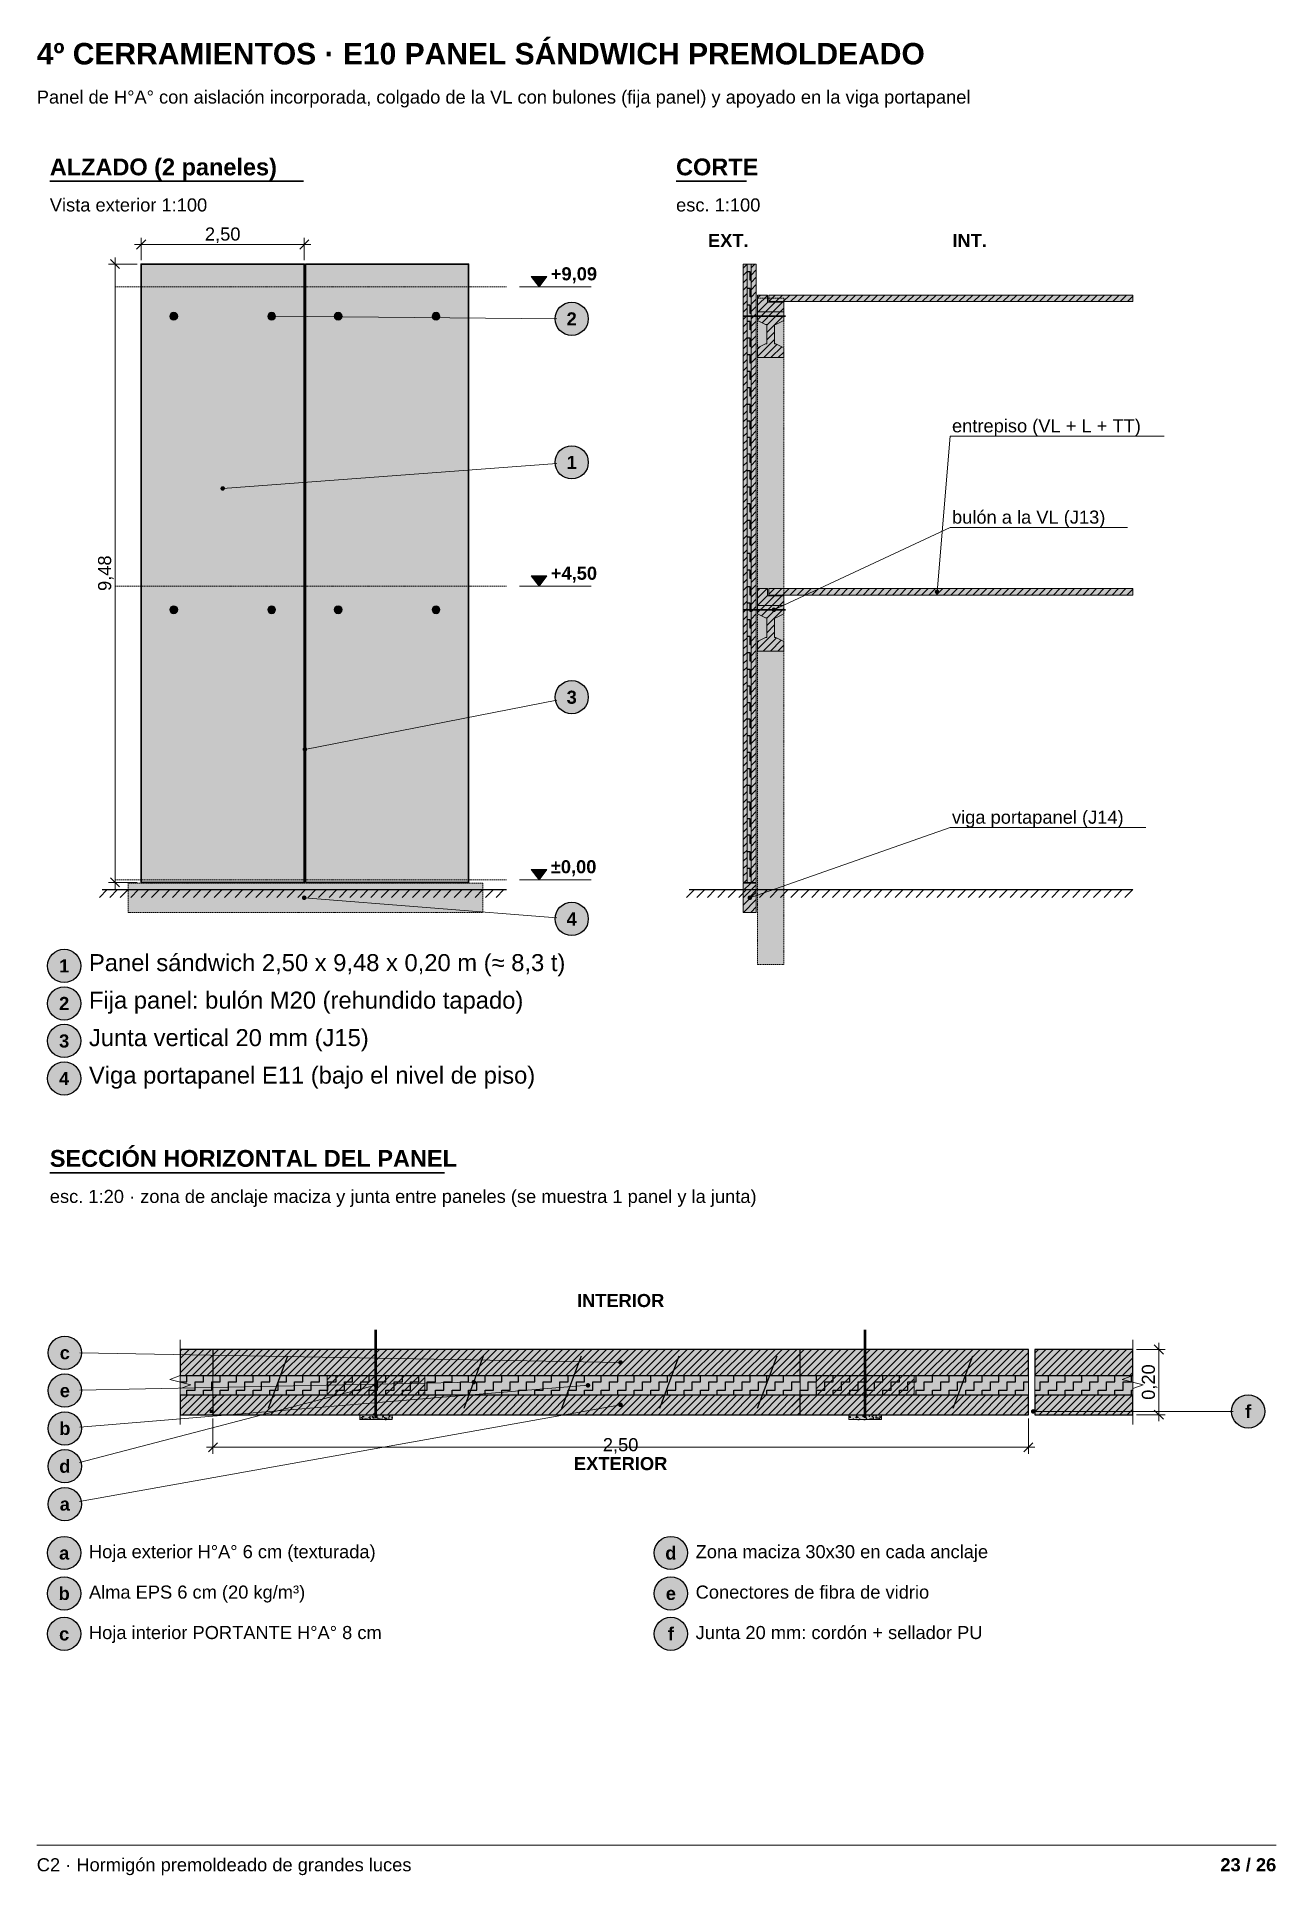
# Model space of a CAD drawing. Header units: millimetres. Extents: x 10 to 200, y 4 to 286.
import ezdxf
from ezdxf.enums import TextEntityAlignment as Align

# ---------------------------------------------------------------- set-up
doc = ezdxf.new("R2010")
doc.units = ezdxf.units.MM
doc.linetypes.add('DASHED', pattern=[1.524, 1.27, -0.254])
for name, color, linetype in [('CONTORNOS', 7, 'Continuous'), ('CONTORNOS-RAYADO', 8, 'Continuous'), ('CONTORNOS-RELLENO', 9, 'Continuous'), ('COTAS', 7, 'Continuous'), ('COTAS-RELLENO', 9, 'Continuous'), ('LINEAS', 7, 'Continuous'), ('LINEAS-RELLENO', 9, 'Continuous'), ('MARCO', 7, 'Continuous'), ('REFERENCIAS', 7, 'Continuous'), ('REFERENCIAS-RELLENO', 9, 'Continuous'), ('TEXTOS', 7, 'Continuous')]:
    doc.layers.add(name, color=color, linetype=linetype)
doc.styles.add('ARIAL', font='arial.ttf')
doc.styles.add('ARIAL-NEGRITA', font='arialbd.ttf')

msp = doc.modelspace()

# ---------------------------------------------------------------- hatches: boundary and pattern name
at = {"layer": 'CONTORNOS-RAYADO'}
h = msp.add_hatch(dxfattribs=at)
h.set_pattern_fill('ANSI31', color=8, scale=0.25)
h.paths.add_polyline_path([(118.3, 156.6), (118.9, 156.6), (118.9, 251.4), (118.3, 251.4)])
h = msp.add_hatch(dxfattribs=at)
h.set_pattern_fill('ZIGZAG', color=8, scale=0.2, angle=90)
h.paths.add_polyline_path([(118.9, 156.6), (119.5, 156.6), (119.5, 251.4), (118.9, 251.4)])
h = msp.add_hatch(dxfattribs=at)
h.set_pattern_fill('ANSI31', color=8, scale=0.25)
h.paths.add_polyline_path([(119.5, 156.6), (120.3, 156.6), (120.3, 251.4), (119.5, 251.4)])
h = msp.add_hatch(dxfattribs=at)
h.set_pattern_fill('ANSI31', color=8, scale=0.25)
h.paths.add_polyline_path([(120.5, 244.05), (124.5, 244.05), (124.5, 245.55), (122, 245.55), (122, 246.65), (120.5, 246.65)])
h = msp.add_hatch(dxfattribs=at)
h.set_pattern_fill('ANSI31', color=8, scale=0.25)
h.paths.add_polyline_path([(122.2, 245.65), (178, 245.65), (178, 246.65), (122.2, 246.65)])
h = msp.add_hatch(dxfattribs=at)
h.set_pattern_fill('ANSI31', color=8, scale=0.25)
h.paths.add_polyline_path([(120.5, 237.05), (124.5, 237.05), (124.5, 238.55), (123.3, 239.15), (123.1, 239.15), (123.1, 242.15), (123.3, 242.15), (124.5, 242.75), (124.5, 244.05), (120.5, 244.05), (120.5, 242.75), (121.7, 242.15), (121.9, 242.15), (121.9, 239.15), (121.7, 239.15), (120.5, 238.55)])
h = msp.add_hatch(dxfattribs=at)
h.set_pattern_fill('ANSI31', color=8, scale=0.25)
h.paths.add_polyline_path([(120.5, 199.05), (124.5, 199.05), (124.5, 200.55), (122, 200.55), (122, 201.65), (120.5, 201.65)])
h = msp.add_hatch(dxfattribs=at)
h.set_pattern_fill('ANSI31', color=8, scale=0.25)
h.paths.add_polyline_path([(122.2, 200.65), (178, 200.65), (178, 201.65), (122.2, 201.65)])
h = msp.add_hatch(dxfattribs=at)
h.set_pattern_fill('ANSI31', color=8, scale=0.25)
h.paths.add_polyline_path([(120.5, 192.05), (124.5, 192.05), (124.5, 193.55), (123.3, 194.15), (123.1, 194.15), (123.1, 197.15), (123.3, 197.15), (124.5, 197.75), (124.5, 199.05), (120.5, 199.05), (120.5, 197.75), (121.7, 197.15), (121.9, 197.15), (121.9, 194.15), (121.7, 194.15), (120.5, 193.55)])
h = msp.add_hatch(dxfattribs=at)
h.set_pattern_fill('ANSI31', color=8, scale=0.25)
h.paths.add_polyline_path([(118.3, 152), (120.3, 152), (120.3, 156.5), (118.3, 156.5)])
h = msp.add_hatch(dxfattribs=at)
h.set_pattern_fill('ANSI31', color=8, scale=0.25)
h.paths.add_polyline_path([(32, 81), (127, 81), (127, 85), (32, 85)])
h = msp.add_hatch(dxfattribs=at)
h.set_pattern_fill('ANSI31', color=8, scale=0.25)
h.paths.add_polyline_path([(37, 81), (162, 81), (162, 85), (37, 85)])
h = msp.add_hatch(dxfattribs=at)
h.set_pattern_fill('ANSI31', color=8, scale=0.25)
h.paths.add_polyline_path([(163, 81), (178, 81), (178, 85), (163, 85)])
h = msp.add_hatch(dxfattribs=at)
h.set_pattern_fill('ZIGZAG', color=8, scale=0.2)
h.paths.add_polyline_path([(32, 78), (127, 78), (127, 81), (32, 81)])
h = msp.add_hatch(dxfattribs=at)
h.set_pattern_fill('ZIGZAG', color=8, scale=0.2)
h.paths.add_polyline_path([(37, 78), (162, 78), (162, 81), (37, 81)])
h = msp.add_hatch(dxfattribs=at)
h.set_pattern_fill('ANSI31', color=8, scale=0.25)
h.paths.add_polyline_path([(54.5, 78), (69.5, 78), (69.5, 81), (54.5, 81)])
h = msp.add_hatch(dxfattribs=at)
h.set_pattern_fill('ANSI31', color=8, scale=0.25)
h.paths.add_polyline_path([(129.5, 78), (144.5, 78), (144.5, 81), (129.5, 81)])
h = msp.add_hatch(dxfattribs=at)
h.set_pattern_fill('ZIGZAG', color=8, scale=0.2)
h.paths.add_polyline_path([(163, 78), (178, 78), (178, 81), (163, 81)])
h = msp.add_hatch(dxfattribs=at)
h.set_pattern_fill('ANSI31', color=8, scale=0.25)
h.paths.add_polyline_path([(32, 75), (127, 75), (127, 78), (32, 78)])
h = msp.add_hatch(dxfattribs=at)
h.set_pattern_fill('ANSI31', color=8, scale=0.25)
h.paths.add_polyline_path([(37, 75), (162, 75), (162, 78), (37, 78)])
h = msp.add_hatch(dxfattribs=at)
h.set_pattern_fill('ANSI31', color=8, scale=0.25)
h.paths.add_polyline_path([(163, 75), (178, 75), (178, 78), (163, 78)])
h = msp.add_hatch(dxfattribs=at)
h.set_pattern_fill('AR-SAND', color=8, scale=0.015)
h.paths.add_polyline_path([(59.5, 74.25), (64.5, 74.25), (64.5, 75), (59.5, 75)])
h = msp.add_hatch(dxfattribs=at)
h.set_pattern_fill('AR-SAND', color=8, scale=0.015)
h.paths.add_polyline_path([(134.5, 74.25), (139.5, 74.25), (139.5, 75), (134.5, 75)])
at = {"layer": 'CONTORNOS-RELLENO', "true_color": 0xd9d3c7}
h = msp.add_hatch(color=254, dxfattribs=at)
h.dxf.hatch_style = 1
h.paths.add_polyline_path([(26, 156.6), (51, 156.6), (51, 251.4), (26, 251.4)])
h = msp.add_hatch(color=254, dxfattribs=at)
h.dxf.hatch_style = 1
h.paths.add_polyline_path([(51.2, 156.6), (76.2, 156.6), (76.2, 251.4), (51.2, 251.4)])
at = {"layer": 'CONTORNOS-RELLENO', "true_color": 0xd3d6d9}
h = msp.add_hatch(color=254, dxfattribs=at)
h.dxf.hatch_style = 1
h.paths.add_polyline_path([(118.3, 156.6), (118.9, 156.6), (118.9, 251.4), (118.3, 251.4)])
at = {"layer": 'CONTORNOS-RELLENO', "true_color": 0xfff5bf}
h = msp.add_hatch(color=254, dxfattribs=at)
h.dxf.hatch_style = 1
h.paths.add_polyline_path([(118.9, 156.6), (119.5, 156.6), (119.5, 251.4), (118.9, 251.4)])
at = {"layer": 'CONTORNOS-RELLENO', "true_color": 0xd3d6d9}
h = msp.add_hatch(color=254, dxfattribs=at)
h.dxf.hatch_style = 1
h.paths.add_polyline_path([(119.5, 156.6), (120.3, 156.6), (120.3, 251.4), (119.5, 251.4)])
h = msp.add_hatch(color=254, dxfattribs=at)
h.dxf.hatch_style = 1
h.paths.add_polyline_path([(120.5, 244.05), (124.5, 244.05), (124.5, 245.55), (122, 245.55), (122, 246.65), (120.5, 246.65)])
at = {"layer": 'CONTORNOS-RELLENO', "true_color": 0xeceeef}
h = msp.add_hatch(color=7, dxfattribs=at)
h.dxf.hatch_style = 1
h.paths.add_polyline_path([(120.5, 144), (124.5, 144), (124.5, 246.15), (120.5, 246.15)])
at = {"layer": 'CONTORNOS-RELLENO', "true_color": 0xd3d6d9}
h = msp.add_hatch(color=254, dxfattribs=at)
h.dxf.hatch_style = 1
h.paths.add_polyline_path([(122.2, 245.65), (178, 245.65), (178, 246.65), (122.2, 246.65)])
h = msp.add_hatch(color=254, dxfattribs=at)
h.dxf.hatch_style = 1
h.paths.add_polyline_path([(120.5, 237.05), (124.5, 237.05), (124.5, 238.55), (123.3, 239.15), (123.1, 239.15), (123.1, 242.15), (123.3, 242.15), (124.5, 242.75), (124.5, 244.05), (120.5, 244.05), (120.5, 242.75), (121.7, 242.15), (121.9, 242.15), (121.9, 239.15), (121.7, 239.15), (120.5, 238.55)])
h = msp.add_hatch(color=254, dxfattribs=at)
h.dxf.hatch_style = 1
h.paths.add_polyline_path([(120.5, 199.05), (124.5, 199.05), (124.5, 200.55), (122, 200.55), (122, 201.65), (120.5, 201.65)])
h = msp.add_hatch(color=254, dxfattribs=at)
h.dxf.hatch_style = 1
h.paths.add_polyline_path([(122.2, 200.65), (178, 200.65), (178, 201.65), (122.2, 201.65)])
h = msp.add_hatch(color=254, dxfattribs=at)
h.dxf.hatch_style = 1
h.paths.add_polyline_path([(120.5, 192.05), (124.5, 192.05), (124.5, 193.55), (123.3, 194.15), (123.1, 194.15), (123.1, 197.15), (123.3, 197.15), (124.5, 197.75), (124.5, 199.05), (120.5, 199.05), (120.5, 197.75), (121.7, 197.15), (121.9, 197.15), (121.9, 194.15), (121.7, 194.15), (120.5, 193.55)])
at = {"layer": 'CONTORNOS-RELLENO', "true_color": 0xb9cdb0}
h = msp.add_hatch(color=9, dxfattribs=at)
h.dxf.hatch_style = 1
h.paths.add_polyline_path([(24, 152), (78.4, 152), (78.4, 156.5), (24, 156.5)])
at = {"layer": 'CONTORNOS-RELLENO', "true_color": 0xd3d6d9}
h = msp.add_hatch(color=254, dxfattribs=at)
h.dxf.hatch_style = 1
h.paths.add_polyline_path([(118.3, 152), (120.3, 152), (120.3, 156.5), (118.3, 156.5)])
h = msp.add_hatch(color=254, dxfattribs=at)
h.dxf.hatch_style = 1
h.paths.add_polyline_path([(32, 81), (127, 81), (127, 85), (32, 85)])
h = msp.add_hatch(color=254, dxfattribs=at)
h.dxf.hatch_style = 1
h.paths.add_polyline_path([(37, 81), (162, 81), (162, 85), (37, 85)])
h = msp.add_hatch(color=254, dxfattribs=at)
h.dxf.hatch_style = 1
h.paths.add_polyline_path([(163, 81), (178, 81), (178, 85), (163, 85)])
at = {"layer": 'CONTORNOS-RELLENO', "true_color": 0xfff5bf}
h = msp.add_hatch(color=254, dxfattribs=at)
h.dxf.hatch_style = 1
h.paths.add_polyline_path([(32, 78), (127, 78), (127, 81), (32, 81)])
h = msp.add_hatch(color=254, dxfattribs=at)
h.dxf.hatch_style = 1
h.paths.add_polyline_path([(37, 78), (162, 78), (162, 81), (37, 81)])
at = {"layer": 'CONTORNOS-RELLENO', "true_color": 0xd3d6d9}
h = msp.add_hatch(color=254, dxfattribs=at)
h.dxf.hatch_style = 1
h.paths.add_polyline_path([(54.5, 78), (69.5, 78), (69.5, 81), (54.5, 81)])
h = msp.add_hatch(color=254, dxfattribs=at)
h.dxf.hatch_style = 1
h.paths.add_polyline_path([(129.5, 78), (144.5, 78), (144.5, 81), (129.5, 81)])
at = {"layer": 'CONTORNOS-RELLENO', "true_color": 0xfff5bf}
h = msp.add_hatch(color=254, dxfattribs=at)
h.dxf.hatch_style = 1
h.paths.add_polyline_path([(163, 78), (178, 78), (178, 81), (163, 81)])
at = {"layer": 'CONTORNOS-RELLENO', "true_color": 0xd3d6d9}
h = msp.add_hatch(color=254, dxfattribs=at)
h.dxf.hatch_style = 1
h.paths.add_polyline_path([(32, 75), (127, 75), (127, 78), (32, 78)])
h = msp.add_hatch(color=254, dxfattribs=at)
h.dxf.hatch_style = 1
h.paths.add_polyline_path([(37, 75), (162, 75), (162, 78), (37, 78)])
h = msp.add_hatch(color=254, dxfattribs=at)
h.dxf.hatch_style = 1
h.paths.add_polyline_path([(163, 75), (178, 75), (178, 78), (163, 78)])
at = {"layer": 'CONTORNOS-RELLENO', "true_color": 0x111111}
h = msp.add_hatch(color=250, dxfattribs=at)
h.dxf.hatch_style = 1
h.paths.add_polyline_path([(36.5, 75.25), (37, 75.25), (37, 75.75), (36.5, 75.75)])
at = {"layer": 'CONTORNOS-RELLENO', "true_color": 0xe9e9e9}
h = msp.add_hatch(color=254, dxfattribs=at)
h.dxf.hatch_style = 1
h.paths.add_polyline_path([(59.5, 74.25), (64.5, 74.25), (64.5, 75), (59.5, 75)])
h = msp.add_hatch(color=254, dxfattribs=at)
h.dxf.hatch_style = 1
h.paths.add_polyline_path([(134.5, 74.25), (139.5, 74.25), (139.5, 75), (134.5, 75)])
at = {"layer": 'CONTORNOS-RELLENO', "true_color": 0x111111}
h = msp.add_hatch(color=250, dxfattribs=at)
h.dxf.hatch_style = 1
h.paths.add_polyline_path([(162.5, 75.25), (163, 75.25), (163, 75.75), (162.5, 75.75)])
at = {"layer": 'COTAS-RELLENO', "true_color": 0x000000}
h = msp.add_hatch(color=18, dxfattribs=at)
h.dxf.hatch_style = 1
h.paths.add_polyline_path([(85.8, 249.5), (88.2, 249.5), (87, 247.9)])
h = msp.add_hatch(color=18, dxfattribs=at)
h.dxf.hatch_style = 1
h.paths.add_polyline_path([(85.8, 203.6), (88.2, 203.6), (87, 202)])
h = msp.add_hatch(color=18, dxfattribs=at)
h.dxf.hatch_style = 1
h.paths.add_polyline_path([(85.8, 158.6), (88.2, 158.6), (87, 157)])
at = {"layer": 'LINEAS-RELLENO', "true_color": 0x777777}
h = msp.add_hatch(color=8, dxfattribs=at)
h.dxf.hatch_style = 1
edge = h.paths.add_edge_path()
edge.add_arc((31, 243.4), 0.6, 0, 360)
h = msp.add_hatch(color=8, dxfattribs=at)
h.dxf.hatch_style = 1
edge = h.paths.add_edge_path()
edge.add_arc((46, 243.4), 0.6, 0, 360)
h = msp.add_hatch(color=8, dxfattribs=at)
h.dxf.hatch_style = 1
edge = h.paths.add_edge_path()
edge.add_arc((56.2, 243.4), 0.6, 0, 360)
h = msp.add_hatch(color=8, dxfattribs=at)
h.dxf.hatch_style = 1
edge = h.paths.add_edge_path()
edge.add_arc((71.2, 243.4), 0.6, 0, 360)
h = msp.add_hatch(color=8, dxfattribs=at)
h.dxf.hatch_style = 1
edge = h.paths.add_edge_path()
edge.add_arc((31, 198.4), 0.6, 0, 360)
h = msp.add_hatch(color=8, dxfattribs=at)
h.dxf.hatch_style = 1
edge = h.paths.add_edge_path()
edge.add_arc((46, 198.4), 0.6, 0, 360)
h = msp.add_hatch(color=8, dxfattribs=at)
h.dxf.hatch_style = 1
edge = h.paths.add_edge_path()
edge.add_arc((56.2, 198.4), 0.6, 0, 360)
h = msp.add_hatch(color=8, dxfattribs=at)
h.dxf.hatch_style = 1
edge = h.paths.add_edge_path()
edge.add_arc((71.2, 198.4), 0.6, 0, 360)
at = {"layer": 'REFERENCIAS-RELLENO', "true_color": 0xffffff}
h = msp.add_hatch(color=7, dxfattribs=at)
h.dxf.hatch_style = 1
edge = h.paths.add_edge_path()
edge.add_arc((92, 243), 2.55, 0, 360)
at = {"layer": 'REFERENCIAS-RELLENO', "true_color": 0x000000}
h = msp.add_hatch(color=18, dxfattribs=at)
h.dxf.hatch_style = 1
edge = h.paths.add_edge_path()
edge.add_arc((46, 243.4), 0.35, 0, 360)
at = {"layer": 'REFERENCIAS-RELLENO', "true_color": 0xffffff}
h = msp.add_hatch(color=7, dxfattribs=at)
h.dxf.hatch_style = 1
edge = h.paths.add_edge_path()
edge.add_arc((92, 221), 2.55, 0, 360)
at = {"layer": 'REFERENCIAS-RELLENO', "true_color": 0x000000}
h = msp.add_hatch(color=18, dxfattribs=at)
h.dxf.hatch_style = 1
edge = h.paths.add_edge_path()
edge.add_arc((38.5, 217), 0.35, 0, 360)
h = msp.add_hatch(color=18, dxfattribs=at)
h.dxf.hatch_style = 1
edge = h.paths.add_edge_path()
edge.add_arc((148, 201.15), 0.35, 0, 360)
h = msp.add_hatch(color=18, dxfattribs=at)
h.dxf.hatch_style = 1
edge = h.paths.add_edge_path()
edge.add_arc((123, 198.4), 0.35, 0, 360)
at = {"layer": 'REFERENCIAS-RELLENO', "true_color": 0xffffff}
h = msp.add_hatch(color=7, dxfattribs=at)
h.dxf.hatch_style = 1
edge = h.paths.add_edge_path()
edge.add_arc((92, 185), 2.55, 0, 360)
at = {"layer": 'REFERENCIAS-RELLENO', "true_color": 0x000000}
h = msp.add_hatch(color=18, dxfattribs=at)
h.dxf.hatch_style = 1
edge = h.paths.add_edge_path()
edge.add_arc((51.1, 177), 0.35, 0, 360)
h = msp.add_hatch(color=18, dxfattribs=at)
h.dxf.hatch_style = 1
edge = h.paths.add_edge_path()
edge.add_arc((51, 154.25), 0.35, 0, 360)
at = {"layer": 'REFERENCIAS-RELLENO', "true_color": 0xffffff}
h = msp.add_hatch(color=7, dxfattribs=at)
h.dxf.hatch_style = 1
edge = h.paths.add_edge_path()
edge.add_arc((92, 151), 2.55, 0, 360)
at = {"layer": 'REFERENCIAS-RELLENO', "true_color": 0x000000}
h = msp.add_hatch(color=18, dxfattribs=at)
h.dxf.hatch_style = 1
edge = h.paths.add_edge_path()
edge.add_arc((119.3, 154.25), 0.35, 0, 360)
at = {"layer": 'REFERENCIAS-RELLENO', "true_color": 0xffffff}
h = msp.add_hatch(color=7, dxfattribs=at)
h.dxf.hatch_style = 1
edge = h.paths.add_edge_path()
edge.add_arc((14.2, 143.8), 2.55, 0, 360)
h = msp.add_hatch(color=7, dxfattribs=at)
h.dxf.hatch_style = 1
edge = h.paths.add_edge_path()
edge.add_arc((14.2, 138.05), 2.55, 0, 360)
h = msp.add_hatch(color=7, dxfattribs=at)
h.dxf.hatch_style = 1
edge = h.paths.add_edge_path()
edge.add_arc((14.2, 132.3), 2.55, 0, 360)
h = msp.add_hatch(color=7, dxfattribs=at)
h.dxf.hatch_style = 1
edge = h.paths.add_edge_path()
edge.add_arc((14.2, 126.55), 2.55, 0, 360)
h = msp.add_hatch(color=7, dxfattribs=at)
h.dxf.hatch_style = 1
edge = h.paths.add_edge_path()
edge.add_arc((14.3, 84.5), 2.55, 0, 360)
at = {"layer": 'REFERENCIAS-RELLENO', "true_color": 0x000000}
h = msp.add_hatch(color=18, dxfattribs=at)
h.dxf.hatch_style = 1
edge = h.paths.add_edge_path()
edge.add_arc((99.5, 83), 0.35, 0, 360)
at = {"layer": 'REFERENCIAS-RELLENO', "true_color": 0xffffff}
h = msp.add_hatch(color=7, dxfattribs=at)
h.dxf.hatch_style = 1
edge = h.paths.add_edge_path()
edge.add_arc((14.3, 78.7), 2.55, 0, 360)
at = {"layer": 'REFERENCIAS-RELLENO', "true_color": 0x000000}
h = msp.add_hatch(color=18, dxfattribs=at)
h.dxf.hatch_style = 1
edge = h.paths.add_edge_path()
edge.add_arc((62, 79.5), 0.35, 0, 360)
h = msp.add_hatch(color=18, dxfattribs=at)
h.dxf.hatch_style = 1
edge = h.paths.add_edge_path()
edge.add_arc((77, 80), 0.35, 0, 360)
h = msp.add_hatch(color=18, dxfattribs=at)
h.dxf.hatch_style = 1
edge = h.paths.add_edge_path()
edge.add_arc((94.5, 79.5), 0.35, 0, 360)
h = msp.add_hatch(color=18, dxfattribs=at)
h.dxf.hatch_style = 1
edge = h.paths.add_edge_path()
edge.add_arc((99.5, 76.5), 0.35, 0, 360)
at = {"layer": 'REFERENCIAS-RELLENO', "true_color": 0xffffff}
h = msp.add_hatch(color=7, dxfattribs=at)
h.dxf.hatch_style = 1
edge = h.paths.add_edge_path()
edge.add_arc((195.7, 75.5), 2.55, 0, 360)
h = msp.add_hatch(color=7, dxfattribs=at)
h.dxf.hatch_style = 1
edge = h.paths.add_edge_path()
edge.add_arc((14.3, 72.9), 2.55, 0, 360)
at = {"layer": 'REFERENCIAS-RELLENO', "true_color": 0x000000}
h = msp.add_hatch(color=18, dxfattribs=at)
h.dxf.hatch_style = 1
edge = h.paths.add_edge_path()
edge.add_arc((162.75, 75.5), 0.35, 0, 360)
at = {"layer": 'REFERENCIAS-RELLENO', "true_color": 0xffffff}
h = msp.add_hatch(color=7, dxfattribs=at)
h.dxf.hatch_style = 1
edge = h.paths.add_edge_path()
edge.add_arc((14.3, 67.1), 2.55, 0, 360)
h = msp.add_hatch(color=7, dxfattribs=at)
h.dxf.hatch_style = 1
edge = h.paths.add_edge_path()
edge.add_arc((14.3, 61.3), 2.55, 0, 360)
h = msp.add_hatch(color=7, dxfattribs=at)
h.dxf.hatch_style = 1
edge = h.paths.add_edge_path()
edge.add_arc((14.2, 53.8), 2.55, 0, 360)
h = msp.add_hatch(color=7, dxfattribs=at)
h.dxf.hatch_style = 1
edge = h.paths.add_edge_path()
edge.add_arc((107.2, 53.8), 2.55, 0, 360)
h = msp.add_hatch(color=7, dxfattribs=at)
h.dxf.hatch_style = 1
edge = h.paths.add_edge_path()
edge.add_arc((14.2, 47.6), 2.55, 0, 360)
h = msp.add_hatch(color=7, dxfattribs=at)
h.dxf.hatch_style = 1
edge = h.paths.add_edge_path()
edge.add_arc((107.2, 47.6), 2.55, 0, 360)
h = msp.add_hatch(color=7, dxfattribs=at)
h.dxf.hatch_style = 1
edge = h.paths.add_edge_path()
edge.add_arc((14.2, 41.4), 2.55, 0, 360)
h = msp.add_hatch(color=7, dxfattribs=at)
h.dxf.hatch_style = 1
edge = h.paths.add_edge_path()
edge.add_arc((107.2, 41.4), 2.55, 0, 360)

# ---------------------------------------------------------------- linework, layer by layer
at = {"layer": 'CONTORNOS', "lineweight": 35}
for points in [[(26, 156.6), (51, 156.6), (51, 251.4), (26, 251.4)], [(51.2, 156.6), (76.2, 156.6), (76.2, 251.4), (51.2, 251.4)]]:
    msp.add_lwpolyline(points, close=True, dxfattribs=at)
at = {"layer": 'CONTORNOS', "lineweight": 13}
for points in [[(118.3, 156.6), (118.9, 156.6), (118.9, 251.4), (118.3, 251.4)], [(122.2, 245.65), (178, 245.65), (178, 246.65), (122.2, 246.65)], [(122.2, 200.65), (178, 200.65), (178, 201.65), (122.2, 201.65)], [(118.3, 152), (120.3, 152), (120.3, 156.5), (118.3, 156.5)], [(54.5, 78), (69.5, 78), (69.5, 81), (54.5, 81)], [(129.5, 78), (144.5, 78), (144.5, 81), (129.5, 81)]]:
    msp.add_lwpolyline(points, close=True, dxfattribs=at)
at = {"layer": 'CONTORNOS', "lineweight": 9}
for points in [[(118.9, 156.6), (119.5, 156.6), (119.5, 251.4), (118.9, 251.4)], [(32, 78), (127, 78), (127, 81), (32, 81)], [(37, 78), (162, 78), (162, 81), (37, 81)], [(163, 78), (178, 78), (178, 81), (163, 81)], [(59.5, 74.25), (64.5, 74.25), (64.5, 75), (59.5, 75)], [(134.5, 74.25), (139.5, 74.25), (139.5, 75), (134.5, 75)]]:
    msp.add_lwpolyline(points, close=True, dxfattribs=at)
at = {"layer": 'CONTORNOS', "lineweight": 18}
for points in [[(119.5, 156.6), (120.3, 156.6), (120.3, 251.4), (119.5, 251.4)], [(120.5, 244.05), (124.5, 244.05), (124.5, 245.55), (122, 245.55), (122, 246.65), (120.5, 246.65)], [(120.5, 237.05), (124.5, 237.05), (124.5, 238.55), (123.3, 239.15), (123.1, 239.15), (123.1, 242.15), (123.3, 242.15), (124.5, 242.75), (124.5, 244.05), (120.5, 244.05), (120.5, 242.75), (121.7, 242.15), (121.9, 242.15), (121.9, 239.15), (121.7, 239.15), (120.5, 238.55)], [(120.5, 199.05), (124.5, 199.05), (124.5, 200.55), (122, 200.55), (122, 201.65), (120.5, 201.65)], [(120.5, 192.05), (124.5, 192.05), (124.5, 193.55), (123.3, 194.15), (123.1, 194.15), (123.1, 197.15), (123.3, 197.15), (124.5, 197.75), (124.5, 199.05), (120.5, 199.05), (120.5, 197.75), (121.7, 197.15), (121.9, 197.15), (121.9, 194.15), (121.7, 194.15), (120.5, 193.55)]]:
    msp.add_lwpolyline(points, close=True, dxfattribs=at)
at = {"layer": 'CONTORNOS', "linetype": 'DASHED', "lineweight": 13, "ltscale": 0.15}
for points in [[(120.5, 144), (124.5, 144), (124.5, 246.15), (120.5, 246.15)], [(24, 152), (78.4, 152), (78.4, 156.5), (24, 156.5)]]:
    msp.add_lwpolyline(points, close=True, dxfattribs=at)
at = {"layer": 'CONTORNOS', "lineweight": 25}
for points in [[(32, 81), (127, 81), (127, 85), (32, 85)], [(37, 81), (162, 81), (162, 85), (37, 85)], [(163, 81), (178, 81), (178, 85), (163, 85)], [(32, 75), (127, 75), (127, 78), (32, 78)], [(37, 75), (162, 75), (162, 78), (37, 78)], [(163, 75), (178, 75), (178, 78), (163, 78)]]:
    msp.add_lwpolyline(points, close=True, dxfattribs=at)
at = {"layer": 'COTAS', "lineweight": 13}
for points in [[(25, 254.4), (52, 254.4)], [(22, 155.6), (22, 252.4)], [(84, 247.9), (95, 247.9)], [(84, 202), (95, 202)], [(84, 157), (95, 157)], [(182, 74), (182, 86)], [(36, 70), (163, 70)]]:
    msp.add_lwpolyline(points, dxfattribs=at)
at = {"layer": 'COTAS', "lineweight": 35}
for points in [[(25.3, 253.7), (26.7, 255.1)], [(50.3, 253.7), (51.7, 255.1)], [(22.7, 250.7), (21.3, 252.1)], [(22.7, 155.9), (21.3, 157.3)], [(182.7, 84.3), (181.3, 85.7)], [(182.7, 74.3), (181.3, 75.7)], [(36.3, 69.3), (37.7, 70.7)], [(161.3, 69.3), (162.7, 70.7)]]:
    msp.add_lwpolyline(points, dxfattribs=at)
at = {"layer": 'COTAS', "lineweight": 9}
for points in [[(26, 252), (26, 255.4)], [(51, 252), (51, 255.4)], [(25.4, 251.4), (21, 251.4)], [(25.4, 156.6), (21, 156.6)], [(178.6, 85), (183, 85)], [(37, 74.4), (37, 69)], [(162, 74.4), (162, 69)], [(178.6, 75), (183, 75)]]:
    msp.add_lwpolyline(points, dxfattribs=at)
for points in [[(85.8, 249.5), (88.2, 249.5), (87, 247.9)], [(85.8, 203.6), (88.2, 203.6), (87, 202)], [(85.8, 158.6), (88.2, 158.6), (87, 157)]]:
    msp.add_lwpolyline(points, close=True, dxfattribs=at)
at = {"layer": 'LINEAS', "lineweight": 35}
for points in [[(12, 264.1), (50.88, 264.1)], [(108, 264.1), (118.8, 264.1)], [(118.3, 243.4), (124.8, 243.4)], [(118.3, 198.4), (124.8, 198.4)], [(12, 112.1), (72.48, 112.1)]]:
    msp.add_lwpolyline(points, dxfattribs=at)
at = {"layer": 'LINEAS', "color": 251, "linetype": 'DASHED', "lineweight": 13, "ltscale": 0.15, "true_color": 0x666666}
for points in [[(22, 247.9), (82, 247.9)], [(22, 202), (82, 202)], [(22, 157), (82, 157)]]:
    msp.add_lwpolyline(points, dxfattribs=at)
at = {"layer": 'LINEAS', "lineweight": 9}
for points in [[(20.8, 155.5), (19.6, 154.3)], [(22.4, 155.5), (21.2, 154.3)], [(24, 155.5), (22.8, 154.3)], [(25.6, 155.5), (24.4, 154.3)], [(27.2, 155.5), (26, 154.3)], [(28.8, 155.5), (27.6, 154.3)], [(30.4, 155.5), (29.2, 154.3)], [(32, 155.5), (30.8, 154.3)], [(33.6, 155.5), (32.4, 154.3)], [(35.2, 155.5), (34, 154.3)], [(36.8, 155.5), (35.6, 154.3)], [(38.4, 155.5), (37.2, 154.3)], [(40, 155.5), (38.8, 154.3)], [(41.6, 155.5), (40.4, 154.3)], [(43.2, 155.5), (42, 154.3)], [(44.8, 155.5), (43.6, 154.3)], [(46.4, 155.5), (45.2, 154.3)], [(48, 155.5), (46.8, 154.3)], [(49.6, 155.5), (48.4, 154.3)], [(51.2, 155.5), (50, 154.3)], [(52.8, 155.5), (51.6, 154.3)], [(54.4, 155.5), (53.2, 154.3)], [(56, 155.5), (54.8, 154.3)], [(57.6, 155.5), (56.4, 154.3)], [(59.2, 155.5), (58, 154.3)], [(60.8, 155.5), (59.6, 154.3)], [(62.4, 155.5), (61.2, 154.3)], [(64, 155.5), (62.8, 154.3)], [(65.6, 155.5), (64.4, 154.3)], [(67.2, 155.5), (66, 154.3)], [(68.8, 155.5), (67.6, 154.3)], [(70.4, 155.5), (69.2, 154.3)], [(72, 155.5), (70.8, 154.3)], [(73.6, 155.5), (72.4, 154.3)], [(75.2, 155.5), (74, 154.3)], [(76.8, 155.5), (75.6, 154.3)], [(78.4, 155.5), (77.2, 154.3)], [(80, 155.5), (78.8, 154.3)], [(81.6, 155.5), (80.4, 154.3)], [(110.8, 155.5), (109.6, 154.3)], [(112.4, 155.5), (111.2, 154.3)], [(114, 155.5), (112.8, 154.3)], [(115.6, 155.5), (114.4, 154.3)], [(117.2, 155.5), (116, 154.3)], [(118.8, 155.5), (117.6, 154.3)], [(120.4, 155.5), (119.2, 154.3)], [(122, 155.5), (120.8, 154.3)], [(123.6, 155.5), (122.4, 154.3)], [(125.2, 155.5), (124, 154.3)], [(126.8, 155.5), (125.6, 154.3)], [(128.4, 155.5), (127.2, 154.3)], [(130, 155.5), (128.8, 154.3)], [(131.6, 155.5), (130.4, 154.3)], [(133.2, 155.5), (132, 154.3)], [(134.8, 155.5), (133.6, 154.3)], [(136.4, 155.5), (135.2, 154.3)], [(138, 155.5), (136.8, 154.3)], [(139.6, 155.5), (138.4, 154.3)], [(141.2, 155.5), (140, 154.3)], [(142.8, 155.5), (141.6, 154.3)], [(144.4, 155.5), (143.2, 154.3)], [(146, 155.5), (144.8, 154.3)], [(147.6, 155.5), (146.4, 154.3)], [(149.2, 155.5), (148, 154.3)], [(150.8, 155.5), (149.6, 154.3)], [(152.4, 155.5), (151.2, 154.3)], [(154, 155.5), (152.8, 154.3)], [(155.6, 155.5), (154.4, 154.3)], [(157.2, 155.5), (156, 154.3)], [(158.8, 155.5), (157.6, 154.3)], [(160.4, 155.5), (159.2, 154.3)], [(162, 155.5), (160.8, 154.3)], [(163.6, 155.5), (162.4, 154.3)], [(165.2, 155.5), (164, 154.3)], [(166.8, 155.5), (165.6, 154.3)], [(168.4, 155.5), (167.2, 154.3)], [(170, 155.5), (168.8, 154.3)], [(171.6, 155.5), (170.4, 154.3)], [(173.2, 155.5), (172, 154.3)], [(174.8, 155.5), (173.6, 154.3)], [(176.4, 155.5), (175.2, 154.3)], [(178, 155.5), (176.8, 154.3)]]:
    msp.add_lwpolyline(points, dxfattribs=at)
at = {"layer": 'LINEAS', "lineweight": 25}
for points in [[(20, 155.5), (82, 155.5)], [(110, 155.5), (178, 155.5)]]:
    msp.add_lwpolyline(points, dxfattribs=at)
at = {"layer": 'LINEAS', "lineweight": 50}
for points in [[(62, 74.5), (62, 88)], [(137, 74.5), (137, 88)]]:
    msp.add_lwpolyline(points, dxfattribs=at)
at = {"layer": 'LINEAS', "lineweight": 13}
for points in [[(32, 73.5), (32, 79), (33.6, 79.6), (30.4, 80.4), (32, 81), (32, 86.5)], [(178, 73.5), (178, 79), (179.6, 79.6), (176.4, 80.4), (178, 81), (178, 86.5)]]:
    msp.add_lwpolyline(points, dxfattribs=at)
at = {"layer": 'LINEAS', "color": 97, "lineweight": 25, "true_color": 0x2e7d32}
for points in [[(45.5, 76), (48.5, 84)], [(75.5, 76), (78.5, 84)], [(90.5, 76), (93.5, 84)], [(105.5, 76), (108.5, 84)], [(120.5, 76), (123.5, 84)], [(150.5, 76), (153.5, 84)]]:
    msp.add_lwpolyline(points, dxfattribs=at)
at = {"layer": 'LINEAS', "lineweight": 9}
for centre in [(31, 243.4), (46, 243.4), (56.2, 243.4), (71.2, 243.4), (31, 198.4), (46, 198.4), (56.2, 198.4), (71.2, 198.4)]:
    msp.add_circle(centre, 0.6, dxfattribs=at)
at = {"layer": 'MARCO', "color": 253, "lineweight": 13, "true_color": 0x999999}
msp.add_lwpolyline([(10, 9), (200, 9)], dxfattribs=at)
at = {"layer": 'REFERENCIAS', "lineweight": 13}
for points in [[(46, 243.4), (89.7, 243.02)], [(148, 201.15), (150, 225)], [(150, 225), (182.8, 225)], [(38.5, 217), (89.706, 220.829)], [(123, 198.4), (150, 211)], [(150, 211), (177.2, 211)], [(51.1, 177), (89.743, 184.558)], [(119.3, 154.25), (150, 165)], [(150, 165), (180, 165)], [(51, 154.25), (89.707, 151.182)], [(99.5, 83), (16.6, 84.46)], [(62, 79.5), (16.526, 67.679)], [(94.5, 79.5), (16.592, 73.089)], [(77, 80), (16.6, 78.748)], [(99.5, 76.5), (16.564, 61.704)], [(162.75, 75.5), (193.4, 75.5)]]:
    msp.add_lwpolyline(points, dxfattribs=at)
at = {"layer": 'REFERENCIAS', "lineweight": 25}
for centre in [(92, 243), (92, 221), (92, 185), (92, 151), (14.2, 143.8), (14.2, 138.05), (14.2, 132.3), (14.2, 126.55), (14.3, 84.5), (14.3, 78.7), (195.7, 75.5), (14.3, 72.9), (14.3, 67.1), (14.3, 61.3), (14.2, 53.8), (107.2, 53.8), (14.2, 47.6), (107.2, 47.6), (14.2, 41.4), (107.2, 41.4)]:
    msp.add_circle(centre, 2.55, dxfattribs=at)

# ---------------------------------------------------------------- texts
at = {"layer": 'COTAS', "style": 'ARIAL'}
for p in [(38.5, 255), (99.5, 69.4)]:
    msp.add_text('2,50', height=2.0048, dxfattribs=at).set_placement(p, align=Align.CENTER)
at = {"layer": 'COTAS', "style": 'ARIAL-NEGRITA'}
for s, p in [('+9,09', (88.8, 248.9)), ('+4,50', (88.8, 203)), ('±0,00', (88.8, 158))]:
    msp.add_text(s, height=2.0048, dxfattribs=at).set_placement(p)
at = {"layer": 'COTAS', "style": 'ARIAL'}
for s, p in [('9,48', (21.4, 204)), ('0,20', (181.4, 80))]:
    msp.add_text(s, height=2.0048, rotation=90, dxfattribs=at).set_placement(p, align=Align.CENTER)
at = {"layer": 'MARCO', "color": 251, "true_color": 0x666666, "style": 'ARIAL'}
msp.add_text('C2 · Hormigón premoldeado de grandes luces', height=2.0048, dxfattribs=at).set_placement((10, 5))
at = {"layer": 'MARCO', "color": 250, "true_color": 0x444444, "style": 'ARIAL-NEGRITA'}
msp.add_text('23 / 26', height=2.0048, dxfattribs=at).set_placement((200, 5), align=Align.RIGHT)
at = {"layer": 'REFERENCIAS', "style": 'ARIAL-NEGRITA'}
for s, p in [('2', (92, 241.992)), ('1', (92, 219.992)), ('3', (92, 183.992)), ('4', (92, 149.992)), ('1', (14.2, 142.792)), ('2', (14.2, 137.042)), ('3', (14.2, 131.292)), ('4', (14.2, 125.542)), ('c', (14.3, 83.492)), ('e', (14.3, 77.692)), ('f', (195.7, 74.492)), ('b', (14.3, 71.892)), ('d', (14.3, 66.092)), ('a', (14.3, 60.292)), ('a', (14.2, 52.792)), ('d', (107.2, 52.792)), ('b', (14.2, 46.592)), ('e', (107.2, 46.592)), ('f', (107.2, 40.392)), ('c', (14.2, 40.392))]:
    msp.add_text(s, height=2.005, dxfattribs=at).set_placement(p, align=Align.CENTER)
at = {"layer": 'TEXTOS'}
for s, height, style, p in [('4º CERRAMIENTOS · E10 PANEL SÁNDWICH PREMOLDEADO', 3.2936, 'ARIAL-NEGRITA', (10, 282)), ('ALZADO (2 paneles)', 2.5776, 'ARIAL-NEGRITA', (12, 265)), ('CORTE', 2.5776, 'ARIAL-NEGRITA', (108, 265)), ('entrepiso (VL + L + TT)', 2.0048, 'ARIAL', (150.3, 225.6)), ('bulón a la VL (J13)', 2.0048, 'ARIAL', (150.3, 211.6)), ('viga portapanel (J14)', 2.0048, 'ARIAL', (150.3, 165.6)), ('Panel sándwich 2,50 x 9,48 x 0,20 m (≈ 8,3 t)', 2.60624, 'ARIAL', (18, 143)), ('Fija panel: bulón M20 (rehundido tapado)', 2.60624, 'ARIAL', (18, 137.25)), ('Junta vertical 20 mm (J15)', 2.60624, 'ARIAL', (18, 131.5)), ('Viga portapanel E11 (bajo el nivel de piso)', 2.60624, 'ARIAL', (18, 125.75)), ('SECCIÓN HORIZONTAL DEL PANEL', 2.5776, 'ARIAL-NEGRITA', (12, 113)), ('Hoja exterior H°A° 6 cm (texturada)', 2.0048, 'ARIAL', (18, 53)), ('Zona maciza 30x30 en cada anclaje', 2.0048, 'ARIAL', (111, 53)), ('Alma EPS 6 cm (20 kg/m³)', 2.0048, 'ARIAL', (18, 46.8)), ('Conectores de fibra de vidrio', 2.0048, 'ARIAL', (111, 46.8)), ('Hoja interior PORTANTE H°A° 8 cm', 2.0048, 'ARIAL', (18, 40.6)), ('Junta 20 mm: cordón + sellador PU', 2.0048, 'ARIAL', (111, 40.6))]:
    msp.add_text(s, height=height, dxfattribs=dict(at, style=style)).set_placement(p)
at = {"layer": 'TEXTOS', "color": 250, "true_color": 0x333333, "style": 'ARIAL'}
msp.add_text('Panel de H°A° con aislación incorporada, colgado de la VL con bulones (fija panel) y apoyado en la viga portapanel', height=2.0048, dxfattribs=at).set_placement((10, 276))
at = {"layer": 'TEXTOS', "color": 250, "true_color": 0x222222, "style": 'ARIAL'}
for s, p in [('Vista exterior 1:100', (12, 259.46)), ('esc. 1:100', (108, 259.46)), ('esc. 1:20 · zona de anclaje maciza y junta entre paneles (se muestra 1 panel y la junta)', (12, 107.46))]:
    msp.add_text(s, height=2.0048, dxfattribs=at).set_placement(p)
at = {"layer": 'TEXTOS', "style": 'ARIAL-NEGRITA'}
for s, p in [('EXT.', (116, 254)), ('INT.', (153, 254)), ('INTERIOR', (99.5, 91.5)), ('EXTERIOR', (99.5, 66.5))]:
    msp.add_text(s, height=2.0048, dxfattribs=at).set_placement(p, align=Align.CENTER)

doc.saveas('drawing.dxf')
